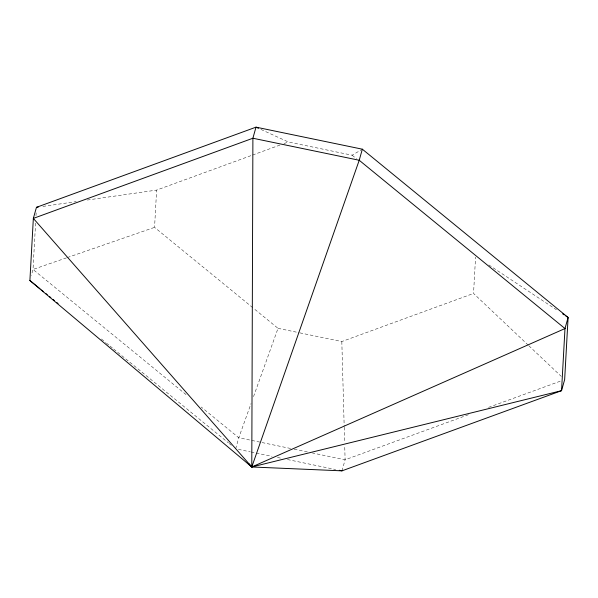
<?xml version="1.0" encoding="UTF-8"?>
<svg xmlns="http://www.w3.org/2000/svg" width="598" height="598" viewBox="0 0 598 598"><rect width="100%" height="100%" fill="white"/><g stroke="black" fill="none" stroke-linecap="round" stroke-linejoin="round"><path stroke-width="0.45" stroke-dasharray="2.99 2.24" d="M35.581 223.091L33.01 269.444L31.335 275.409M35.992 215.676L36.149 212.895M252.752 307.671L154.561 227.367L156.624 190.097L251.713 155.375M528.213 345.136L473.541 293.454L475.56 257.118M235.664 448.814L238.781 437.736L251.025 403.605M341.996 470.843L345.106 459.765L344.717 445.802M253.537 396.601L278.018 328.339L253.47 308.262M260.982 129.445L288.356 141.995L352.147 155.211L361.551 149.649M252.588 155.054L280.499 144.858M283.99 143.587L288.356 141.995M299.89 332.869L341.817 341.555L473.541 293.454M468.443 414.728L345.106 459.765L312.395 452.985M488.559 407.38L560.281 381.195M66.483 257.858L33.01 269.444L187.518 395.809M67.365 257.551L154.561 227.367M42.929 206.4L76.208 201.631M87.301 200.038L156.624 190.097M278.018 328.339L298.985 332.682M290.583 448.47L238.781 437.736L201.234 407.029M294.216 449.218L307.85 452.043M238.393 449.375L250.211 451.826M251.115 452.013L272.023 456.341M277.472 457.47L281.105 458.225M287.466 459.541L335.635 469.52M488.82 264.944L556.439 309.757M352.147 155.211L356.483 158.754M101.376 338.976L105.711 342.519M106.429 343.11L109.322 345.472M110.039 346.063L112.932 348.425M113.65 349.015L228.451 442.909M229.169 443.499L231.336 445.271M528.886 345.779L561.283 376.404M341.817 341.555L344.179 426.254M344.201 427.189L344.62 442.079"/><path stroke-width="0.9" d="M29.9 280.522L33.346 218.405L36.456 207.327L256.004 127.157L362.336 149.186L568.1 317.478L564.654 379.595L561.544 390.673L341.996 470.843L251.78 466.978L29.9 280.522L40.006 288.789M362.336 149.186L359.219 160.264L251.78 466.978L248.686 463.487M36.456 207.327L38.309 207.065M339.268 470.275L341.996 470.843M258.493 128.301L256.004 127.157L252.894 138.235L251.78 466.978L561.544 390.673L564.99 328.556L568.1 317.478L565.768 315.931M562.658 313.875L564.213 314.907M41.449 289.97L43.617 291.742M45.784 293.513L47.227 294.694M49.395 296.466L50.837 297.647M53.005 299.419L54.448 300.6M56.616 302.371L58.058 303.552M564.99 328.556L251.78 466.978L33.346 218.405L252.894 138.235L359.219 160.264L564.99 328.556"/></g></svg>
